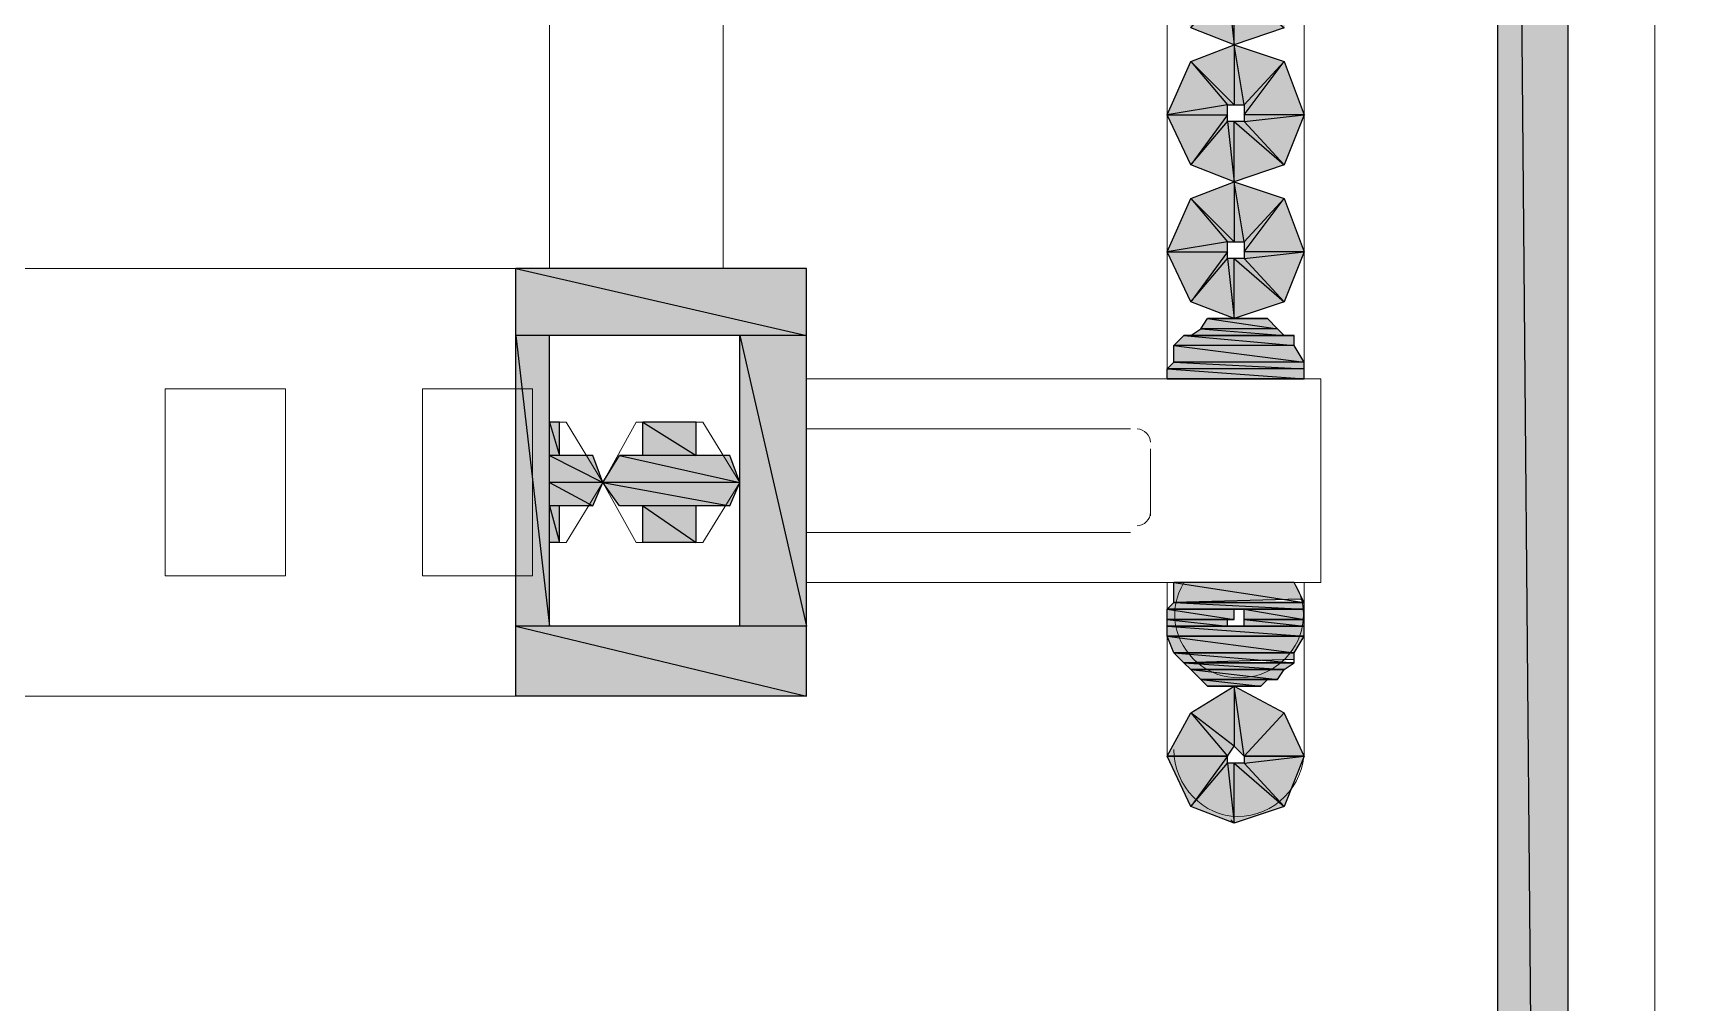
# Model space of a CAD drawing. Header units: millimetres. Extents: x 40 to 176, y -32 to 59.
# Drawn here: x 109.384 to 110.079, y 3.185 to 3.59 of the extents above; entities that cross this region are included whole.
import ezdxf

# ---------------------------------------------------------------- set-up
doc = ezdxf.new("R2010")
doc.units = ezdxf.units.MM
doc.layers.add('15 - Quadro de medição', color=6, linetype='Continuous')

msp = doc.modelspace()

# ---------------------------------------------------------------- hatches: boundary and pattern name
at = {"layer": '15 - Quadro de medição', "true_color": 0x000007}
h = msp.add_hatch(color=7, dxfattribs=at)
h.paths.add_polyline_path([(110.02542, 4.72901), (109.99609, 4.72901), (110.02542, 1.38517)])
h.paths.add_polyline_path([(109.99609, 4.72901), (110.02542, 1.38517), (109.99609, 1.38517)])
h = msp.add_hatch(color=7, dxfattribs=at)
h.paths.add_polyline_path([(109.9067, 3.59205), (109.88994, 3.61021), (109.91508, 3.613)])
h.paths.add_polyline_path([(109.88994, 3.61021), (109.91508, 3.613), (109.88994, 3.613)])
h.paths.add_polyline_path([(109.91508, 3.613), (109.88994, 3.613), (109.9067, 3.63535)])
h.paths.add_polyline_path([(109.88994, 3.613), (109.9067, 3.63535), (109.88994, 3.61719)])
h.paths.add_polyline_path([(109.9067, 3.63535), (109.88994, 3.61719), (109.88575, 3.64233)])
h.paths.add_polyline_path([(109.88994, 3.61719), (109.88575, 3.64233), (109.88575, 3.61719)])
h.paths.add_polyline_path([(109.88575, 3.64233), (109.88575, 3.61719), (109.86759, 3.63535)])
h.paths.add_polyline_path([(109.88575, 3.61719), (109.86759, 3.63535), (109.88295, 3.61719)])
h.paths.add_polyline_path([(109.86759, 3.63535), (109.88295, 3.61719), (109.85781, 3.613)])
h.paths.add_polyline_path([(109.88295, 3.61719), (109.85781, 3.613), (109.88295, 3.613)])
h.paths.add_polyline_path([(109.85781, 3.613), (109.88295, 3.613), (109.86759, 3.59205)])
h.paths.add_polyline_path([(109.88295, 3.613), (109.86759, 3.59205), (109.88295, 3.61021)])
h.paths.add_polyline_path([(109.86759, 3.59205), (109.88295, 3.61021), (109.88575, 3.58507)])
h.paths.add_polyline_path([(109.88295, 3.61021), (109.88575, 3.58507), (109.88575, 3.61021)])
h.paths.add_polyline_path([(109.88575, 3.58507), (109.88575, 3.61021), (109.9067, 3.59205)])
h.paths.add_polyline_path([(109.88575, 3.61021), (109.9067, 3.59205), (109.88994, 3.61021)])
h = msp.add_hatch(color=7, dxfattribs=at)
h.paths.add_polyline_path([(109.9067, 3.53478), (109.88994, 3.55294), (109.91508, 3.55574)])
h.paths.add_polyline_path([(109.88994, 3.55294), (109.91508, 3.55574), (109.88994, 3.55574)])
h.paths.add_polyline_path([(109.91508, 3.55574), (109.88994, 3.55574), (109.9067, 3.57808)])
h.paths.add_polyline_path([(109.88994, 3.55574), (109.9067, 3.57808), (109.88994, 3.55993)])
h.paths.add_polyline_path([(109.9067, 3.57808), (109.88994, 3.55993), (109.88575, 3.58507)])
h.paths.add_polyline_path([(109.88994, 3.55993), (109.88575, 3.58507), (109.88575, 3.55993)])
h.paths.add_polyline_path([(109.88575, 3.58507), (109.88575, 3.55993), (109.86759, 3.57808)])
h.paths.add_polyline_path([(109.88575, 3.55993), (109.86759, 3.57808), (109.88295, 3.55993)])
h.paths.add_polyline_path([(109.86759, 3.57808), (109.88295, 3.55993), (109.85781, 3.55574)])
h.paths.add_polyline_path([(109.88295, 3.55993), (109.85781, 3.55574), (109.88295, 3.55574)])
h.paths.add_polyline_path([(109.85781, 3.55574), (109.88295, 3.55574), (109.86759, 3.53478)])
h.paths.add_polyline_path([(109.88295, 3.55574), (109.86759, 3.53478), (109.88295, 3.55294)])
h.paths.add_polyline_path([(109.86759, 3.53478), (109.88295, 3.55294), (109.88575, 3.5278)])
h.paths.add_polyline_path([(109.88295, 3.55294), (109.88575, 3.5278), (109.88575, 3.55294)])
h.paths.add_polyline_path([(109.88575, 3.5278), (109.88575, 3.55294), (109.9067, 3.53478)])
h.paths.add_polyline_path([(109.88575, 3.55294), (109.9067, 3.53478), (109.88994, 3.55294)])
h = msp.add_hatch(color=7, dxfattribs=at)
h.paths.add_polyline_path([(109.9067, 3.47752), (109.88994, 3.49567), (109.91508, 3.49847)])
h.paths.add_polyline_path([(109.88994, 3.49567), (109.91508, 3.49847), (109.88994, 3.49847)])
h.paths.add_polyline_path([(109.91508, 3.49847), (109.88994, 3.49847), (109.9067, 3.52082)])
h.paths.add_polyline_path([(109.88994, 3.49847), (109.9067, 3.52082), (109.88994, 3.50266)])
h.paths.add_polyline_path([(109.9067, 3.52082), (109.88994, 3.50266), (109.88575, 3.5278)])
h.paths.add_polyline_path([(109.88994, 3.50266), (109.88575, 3.5278), (109.88575, 3.50266)])
h.paths.add_polyline_path([(109.88575, 3.5278), (109.88575, 3.50266), (109.86759, 3.52082)])
h.paths.add_polyline_path([(109.88575, 3.50266), (109.86759, 3.52082), (109.88295, 3.50266)])
h.paths.add_polyline_path([(109.86759, 3.52082), (109.88295, 3.50266), (109.85781, 3.49847)])
h.paths.add_polyline_path([(109.88295, 3.50266), (109.85781, 3.49847), (109.88295, 3.49847)])
h.paths.add_polyline_path([(109.85781, 3.49847), (109.88295, 3.49847), (109.86759, 3.47752)])
h.paths.add_polyline_path([(109.88295, 3.49847), (109.86759, 3.47752), (109.88295, 3.49567)])
h.paths.add_polyline_path([(109.86759, 3.47752), (109.88295, 3.49567), (109.88575, 3.47053)])
h.paths.add_polyline_path([(109.88295, 3.49567), (109.88575, 3.47053), (109.88575, 3.49567)])
h.paths.add_polyline_path([(109.88575, 3.47053), (109.88575, 3.49567), (109.9067, 3.47752)])
h.paths.add_polyline_path([(109.88575, 3.49567), (109.9067, 3.47752), (109.88994, 3.49567)])
h = msp.add_hatch(color=7, dxfattribs=at)
h.paths.add_polyline_path([(109.70696, 3.49148), (109.58544, 3.49148), (109.70696, 3.46355)])
h.paths.add_polyline_path([(109.58544, 3.49148), (109.70696, 3.46355), (109.58544, 3.46355)])
h = msp.add_hatch(color=7, dxfattribs=at)
h.paths.add_polyline_path([(109.9039, 3.46634), (109.87178, 3.46634), (109.9067, 3.46355)])
h.paths.add_polyline_path([(109.87178, 3.46634), (109.9067, 3.46355), (109.86759, 3.46355)])
h = msp.add_hatch(color=7, dxfattribs=at)
h.paths.add_polyline_path([(109.89971, 3.47053), (109.87457, 3.47053), (109.9039, 3.46634)])
h.paths.add_polyline_path([(109.87457, 3.47053), (109.9039, 3.46634), (109.87178, 3.46634)])
h = msp.add_hatch(color=7, dxfattribs=at)
h.paths.add_polyline_path([(109.59941, 3.46355), (109.58544, 3.46355), (109.59941, 3.34203)])
h.paths.add_polyline_path([(109.58544, 3.46355), (109.59941, 3.34203), (109.58544, 3.34203)])
h = msp.add_hatch(color=7, dxfattribs=at)
h.paths.add_polyline_path([(109.70696, 3.46355), (109.67903, 3.46355), (109.70696, 3.34203)])
h.paths.add_polyline_path([(109.67903, 3.46355), (109.70696, 3.34203), (109.67903, 3.34203)])
h = msp.add_hatch(color=7, dxfattribs=at)
h.paths.add_polyline_path([(109.91089, 3.46355), (109.86479, 3.46355), (109.91089, 3.45936)])
h.paths.add_polyline_path([(109.86479, 3.46355), (109.91089, 3.45936), (109.8606, 3.45936)])
h = msp.add_hatch(color=7, dxfattribs=at)
h.paths.add_polyline_path([(109.91089, 3.45936), (109.8606, 3.45936), (109.91508, 3.45238)])
h.paths.add_polyline_path([(109.8606, 3.45936), (109.91508, 3.45238), (109.8606, 3.45238)])
h = msp.add_hatch(color=7, dxfattribs=at)
h.paths.add_polyline_path([(109.91508, 3.45238), (109.8606, 3.45238), (109.91508, 3.44958)])
h.paths.add_polyline_path([(109.8606, 3.45238), (109.91508, 3.44958), (109.85781, 3.44958)])
h = msp.add_hatch(color=7, dxfattribs=at)
h.paths.add_polyline_path([(109.91508, 3.44958), (109.85781, 3.44958), (109.91508, 3.44539)])
h.paths.add_polyline_path([(109.85781, 3.44958), (109.91508, 3.44539), (109.85781, 3.44539)])
h.paths.add_polyline_path([(109.91508, 3.44539), (109.85781, 3.44539)])
h.paths.add_polyline_path([(109.85781, 3.44539), (109.91508, 3.44539), (109.91368, 3.44539)])
h = msp.add_hatch(color=7, dxfattribs=at)
h.paths.add_polyline_path([(109.6036, 3.42723), (109.59941, 3.42723), (109.6036, 3.41327)])
h.paths.add_polyline_path([(109.59941, 3.42723), (109.6036, 3.41327), (109.59941, 3.41327)])
h = msp.add_hatch(color=7, dxfattribs=at)
h.paths.add_polyline_path([(109.66087, 3.42723), (109.63852, 3.42723), (109.66087, 3.41327)])
h.paths.add_polyline_path([(109.63852, 3.42723), (109.66087, 3.41327), (109.63852, 3.41327)])
h = msp.add_hatch(color=7, dxfattribs=at)
h.paths.add_polyline_path([(109.61757, 3.41327), (109.59941, 3.41327), (109.62176, 3.40209)])
h.paths.add_polyline_path([(109.59941, 3.41327), (109.62176, 3.40209), (109.59941, 3.40209)])
h = msp.add_hatch(color=7, dxfattribs=at)
h.paths.add_polyline_path([(109.67484, 3.41327), (109.62874, 3.41327), (109.67903, 3.40209)])
h.paths.add_polyline_path([(109.62874, 3.41327), (109.67903, 3.40209), (109.62176, 3.40209)])
h = msp.add_hatch(color=7, dxfattribs=at)
h.paths.add_polyline_path([(109.62176, 3.40209), (109.59941, 3.40209), (109.61757, 3.39231)])
h.paths.add_polyline_path([(109.59941, 3.40209), (109.61757, 3.39231), (109.59941, 3.39231)])
h = msp.add_hatch(color=7, dxfattribs=at)
h.paths.add_polyline_path([(109.67903, 3.40209), (109.62176, 3.40209), (109.67484, 3.39231)])
h.paths.add_polyline_path([(109.62176, 3.40209), (109.67484, 3.39231), (109.62874, 3.39231)])
h = msp.add_hatch(color=7, dxfattribs=at)
h.paths.add_polyline_path([(109.6036, 3.39231), (109.59941, 3.39231), (109.6036, 3.37695)])
h.paths.add_polyline_path([(109.59941, 3.39231), (109.6036, 3.37695), (109.59941, 3.37695)])
h = msp.add_hatch(color=7, dxfattribs=at)
h.paths.add_polyline_path([(109.66087, 3.39231), (109.63852, 3.39231), (109.66087, 3.37695)])
h.paths.add_polyline_path([(109.63852, 3.39231), (109.66087, 3.37695), (109.63852, 3.37695)])
h = msp.add_hatch(color=7, dxfattribs=at)
h.paths.add_polyline_path([(109.91089, 3.36019), (109.8606, 3.36019), (109.91508, 3.35181)])
h.paths.add_polyline_path([(109.8606, 3.36019), (109.91508, 3.35181), (109.8606, 3.35181)])
h.paths.add_polyline_path([(109.91508, 3.35181), (109.8606, 3.35181)])
h.paths.add_polyline_path([(109.8606, 3.35181), (109.91508, 3.35181), (109.91368, 3.35321)])
h = msp.add_hatch(color=7, dxfattribs=at)
h.paths.add_polyline_path([(109.91508, 3.35181), (109.8606, 3.35181), (109.91508, 3.34902)])
h.paths.add_polyline_path([(109.8606, 3.35181), (109.91508, 3.34902), (109.85781, 3.34902)])
h.paths.add_polyline_path([(109.91508, 3.34902), (109.85781, 3.34902)])
h.paths.add_polyline_path([(109.85781, 3.34902), (109.91508, 3.34902), (109.91368, 3.34902)])
h.paths.add_polyline_path([(109.91508, 3.34902), (109.91368, 3.34902), (109.85781, 3.34902)])
h.paths.add_polyline_path([(109.91508, 3.34902), (109.85781, 3.34902)])
h = msp.add_hatch(color=7, dxfattribs=at)
h.paths.add_polyline_path([(109.88575, 3.34902), (109.85781, 3.34902), (109.88575, 3.34482)])
h.paths.add_polyline_path([(109.85781, 3.34902), (109.88575, 3.34482), (109.85781, 3.34482)])
h = msp.add_hatch(color=7, dxfattribs=at)
h.paths.add_polyline_path([(109.88575, 3.34902), (109.91508, 3.34902), (109.91368, 3.34902)])
h.paths.add_polyline_path([(109.91508, 3.34902), (109.91368, 3.34902), (109.88575, 3.34902)])
h = msp.add_hatch(color=7, dxfattribs=at)
h.paths.add_polyline_path([(109.91508, 3.34902), (109.88994, 3.34902), (109.91508, 3.34482)])
h.paths.add_polyline_path([(109.88994, 3.34902), (109.91508, 3.34482), (109.88994, 3.34482)])
h = msp.add_hatch(color=7, dxfattribs=at)
h.paths.add_polyline_path([(109.70696, 3.34203), (109.58544, 3.34203), (109.70696, 3.3127)])
h.paths.add_polyline_path([(109.58544, 3.34203), (109.70696, 3.3127), (109.58544, 3.3127)])
h = msp.add_hatch(color=7, dxfattribs=at)
h.paths.add_polyline_path([(109.88295, 3.34482), (109.88156, 3.34482), (109.85781, 3.34482)])
h.paths.add_polyline_path([(109.88295, 3.34482), (109.85781, 3.34482), (109.88575, 3.34482)])
h = msp.add_hatch(color=7, dxfattribs=at)
h.paths.add_polyline_path([(109.85781, 3.34482), (109.88295, 3.34482), (109.88156, 3.34482)])
h.paths.add_polyline_path([(109.88295, 3.34482), (109.88156, 3.34482), (109.85781, 3.34482)])
h = msp.add_hatch(color=7, dxfattribs=at)
h.paths.add_polyline_path([(109.85781, 3.34482), (109.88295, 3.34482), (109.88156, 3.34482)])
h.paths.add_polyline_path([(109.88295, 3.34482), (109.88156, 3.34482), (109.85781, 3.34482)])
h = msp.add_hatch(color=7, dxfattribs=at)
h.paths.add_polyline_path([(109.85781, 3.34482), (109.88295, 3.34482), (109.88156, 3.34482)])
h.paths.add_polyline_path([(109.88295, 3.34482), (109.88156, 3.34482), (109.85781, 3.34482)])
h = msp.add_hatch(color=7, dxfattribs=at)
h.paths.add_polyline_path([(109.85781, 3.34482), (109.88295, 3.34482), (109.88156, 3.34482)])
h.paths.add_polyline_path([(109.88295, 3.34482), (109.88156, 3.34482), (109.85781, 3.34482)])
h = msp.add_hatch(color=7, dxfattribs=at)
h.paths.add_polyline_path([(109.85781, 3.34482), (109.88295, 3.34482), (109.88156, 3.34482)])
h.paths.add_polyline_path([(109.88295, 3.34482), (109.88156, 3.34482), (109.85781, 3.34482)])
h = msp.add_hatch(color=7, dxfattribs=at)
h.paths.add_polyline_path([(109.88295, 3.34482), (109.85781, 3.34482), (109.88295, 3.34203)])
h.paths.add_polyline_path([(109.85781, 3.34482), (109.88295, 3.34203), (109.85781, 3.34203)])
h.paths.add_polyline_path([(109.88295, 3.34203), (109.85781, 3.34203)])
h.paths.add_polyline_path([(109.85781, 3.34203), (109.88295, 3.34203), (109.88156, 3.34203)])
h = msp.add_hatch(color=7, dxfattribs=at)
h.paths.add_polyline_path([(109.85781, 3.34203), (109.88295, 3.34203), (109.88156, 3.34203)])
h.paths.add_polyline_path([(109.88295, 3.34203), (109.88156, 3.34203), (109.85781, 3.34203)])
h = msp.add_hatch(color=7, dxfattribs=at)
h.paths.add_polyline_path([(109.85781, 3.34203), (109.88295, 3.34203), (109.88156, 3.34203)])
h.paths.add_polyline_path([(109.88295, 3.34203), (109.88156, 3.34203), (109.85781, 3.34203)])
h = msp.add_hatch(color=7, dxfattribs=at)
h.paths.add_polyline_path([(109.88575, 3.34203), (109.85781, 3.34203)])
h.paths.add_polyline_path([(109.88575, 3.34203), (109.85781, 3.34203), (109.88295, 3.34203)])
h = msp.add_hatch(color=7, dxfattribs=at)
h.paths.add_polyline_path([(109.91508, 3.34203), (109.85781, 3.34203), (109.91508, 3.33784)])
h.paths.add_polyline_path([(109.85781, 3.34203), (109.91508, 3.33784), (109.85781, 3.33784)])
h.paths.add_polyline_path([(109.91508, 3.33784), (109.85781, 3.33784)])
h.paths.add_polyline_path([(109.85781, 3.33784), (109.91508, 3.33784), (109.91368, 3.33784)])
h = msp.add_hatch(color=7, dxfattribs=at)
h.paths.add_polyline_path([(109.88575, 3.34203), (109.91508, 3.34203), (109.91368, 3.34203)])
h.paths.add_polyline_path([(109.91508, 3.34203), (109.91368, 3.34203), (109.88575, 3.34203)])
h = msp.add_hatch(color=7, dxfattribs=at)
h.paths.add_polyline_path([(109.88994, 3.34482), (109.91508, 3.34482), (109.91368, 3.34482)])
h.paths.add_polyline_path([(109.91508, 3.34482), (109.91368, 3.34482), (109.88994, 3.34482)])
h = msp.add_hatch(color=7, dxfattribs=at)
h.paths.add_polyline_path([(109.88994, 3.34482), (109.91508, 3.34482), (109.91368, 3.34482)])
h.paths.add_polyline_path([(109.91508, 3.34482), (109.91368, 3.34482), (109.88994, 3.34482)])
h = msp.add_hatch(color=7, dxfattribs=at)
h.paths.add_polyline_path([(109.88994, 3.34482), (109.91508, 3.34482), (109.91368, 3.34482)])
h.paths.add_polyline_path([(109.91508, 3.34482), (109.91368, 3.34482), (109.88994, 3.34482)])
h = msp.add_hatch(color=7, dxfattribs=at)
h.paths.add_polyline_path([(109.88994, 3.34482), (109.91508, 3.34482), (109.91368, 3.34482)])
h.paths.add_polyline_path([(109.91508, 3.34482), (109.91368, 3.34482), (109.88994, 3.34482)])
h.paths.add_polyline_path([(109.91508, 3.34482), (109.88994, 3.34482)])
h.paths.add_polyline_path([(109.88994, 3.34482), (109.91508, 3.34482), (109.91368, 3.34482)])
h = msp.add_hatch(color=7, dxfattribs=at)
h.paths.add_polyline_path([(109.88994, 3.34482), (109.91508, 3.34482), (109.91368, 3.34482)])
h.paths.add_polyline_path([(109.91508, 3.34482), (109.91368, 3.34482), (109.88994, 3.34482)])
h = msp.add_hatch(color=7, dxfattribs=at)
h.paths.add_polyline_path([(109.88994, 3.34482), (109.91508, 3.34482), (109.91368, 3.34482)])
h.paths.add_polyline_path([(109.91508, 3.34482), (109.91368, 3.34482), (109.88994, 3.34482)])
h = msp.add_hatch(color=7, dxfattribs=at)
h.paths.add_polyline_path([(109.91508, 3.34482), (109.88994, 3.34482), (109.91508, 3.34203)])
h.paths.add_polyline_path([(109.88994, 3.34482), (109.91508, 3.34203), (109.88994, 3.34203)])
h.paths.add_polyline_path([(109.91508, 3.34203), (109.88994, 3.34203)])
h.paths.add_polyline_path([(109.88994, 3.34203), (109.91508, 3.34203), (109.91368, 3.34203)])
h = msp.add_hatch(color=7, dxfattribs=at)
h.paths.add_polyline_path([(109.88994, 3.34203), (109.91508, 3.34203), (109.91368, 3.34203)])
h.paths.add_polyline_path([(109.91508, 3.34203), (109.91368, 3.34203), (109.88994, 3.34203)])
h = msp.add_hatch(color=7, dxfattribs=at)
h.paths.add_polyline_path([(109.88994, 3.34203), (109.91508, 3.34203), (109.91368, 3.34203)])
h.paths.add_polyline_path([(109.91508, 3.34203), (109.91368, 3.34203), (109.88994, 3.34203)])
h = msp.add_hatch(color=7, dxfattribs=at)
h.paths.add_polyline_path([(109.88994, 3.34203), (109.91508, 3.34203), (109.91368, 3.34203)])
h.paths.add_polyline_path([(109.91508, 3.34203), (109.91368, 3.34203), (109.88994, 3.34203)])
h = msp.add_hatch(color=7, dxfattribs=at)
h.paths.add_polyline_path([(109.88994, 3.34203), (109.91508, 3.34203), (109.91368, 3.34203)])
h.paths.add_polyline_path([(109.91508, 3.34203), (109.91368, 3.34203), (109.88994, 3.34203)])
h = msp.add_hatch(color=7, dxfattribs=at)
h.paths.add_polyline_path([(109.91508, 3.33784), (109.85781, 3.33784), (109.91089, 3.33086)])
h.paths.add_polyline_path([(109.85781, 3.33784), (109.91089, 3.33086), (109.8606, 3.33086)])
h.paths.add_polyline_path([(109.91089, 3.33086), (109.8606, 3.33086)])
h.paths.add_polyline_path([(109.8606, 3.33086), (109.91089, 3.33086)])
h = msp.add_hatch(color=7, dxfattribs=at)
h.paths.add_polyline_path([(109.91089, 3.33086), (109.8606, 3.33086), (109.91089, 3.32667)])
h.paths.add_polyline_path([(109.8606, 3.33086), (109.91089, 3.32667), (109.86479, 3.32667)])
h.paths.add_polyline_path([(109.91089, 3.32667), (109.86479, 3.32667)])
h.paths.add_polyline_path([(109.86479, 3.32667), (109.91089, 3.32667), (109.91089, 3.32806)])
h = msp.add_hatch(color=7, dxfattribs=at)
h.paths.add_polyline_path([(109.91089, 3.32667), (109.86479, 3.32667), (109.9067, 3.32387)])
h.paths.add_polyline_path([(109.86479, 3.32667), (109.9067, 3.32387), (109.86759, 3.32387)])
h.paths.add_polyline_path([(109.9067, 3.32387), (109.86759, 3.32387)])
h.paths.add_polyline_path([(109.86759, 3.32387), (109.9067, 3.32387)])
h = msp.add_hatch(color=7, dxfattribs=at)
h.paths.add_polyline_path([(109.9067, 3.32387), (109.86759, 3.32387), (109.9039, 3.31968)])
h.paths.add_polyline_path([(109.86759, 3.32387), (109.9039, 3.31968), (109.87178, 3.31968)])
h = msp.add_hatch(color=7, dxfattribs=at)
h.paths.add_polyline_path([(109.89971, 3.31968), (109.87178, 3.31968)])
h.paths.add_polyline_path([(109.89971, 3.31968), (109.87178, 3.31968), (109.9039, 3.31968)])
h = msp.add_hatch(color=7, dxfattribs=at)
h.paths.add_polyline_path([(109.89971, 3.31968), (109.87178, 3.31968), (109.89692, 3.31689)])
h.paths.add_polyline_path([(109.87178, 3.31968), (109.89692, 3.31689), (109.87457, 3.31689)])
h.paths.add_polyline_path([(109.89692, 3.31689), (109.87457, 3.31689)])
h.paths.add_polyline_path([(109.87457, 3.31689), (109.89692, 3.31689)])
h = msp.add_hatch(color=7, dxfattribs=at)
h.paths.add_polyline_path([(109.91508, 3.28756), (109.9067, 3.30572), (109.88994, 3.28756)])
h.paths.add_polyline_path([(109.9067, 3.30572), (109.88994, 3.28756), (109.88575, 3.31689)])
h.paths.add_polyline_path([(109.88994, 3.28756), (109.88575, 3.31689), (109.88575, 3.29175)])
h.paths.add_polyline_path([(109.88575, 3.31689), (109.88575, 3.29175), (109.86759, 3.30572)])
h.paths.add_polyline_path([(109.88575, 3.29175), (109.86759, 3.30572), (109.88295, 3.28756)])
h.paths.add_polyline_path([(109.86759, 3.30572), (109.88295, 3.28756), (109.85781, 3.28756)])
h = msp.add_hatch(color=7, dxfattribs=at)
h.paths.add_polyline_path([(109.85781, 3.28756), (109.88295, 3.28756), (109.86759, 3.26661)])
h.paths.add_polyline_path([(109.88295, 3.28756), (109.86759, 3.26661), (109.88295, 3.28476)])
h.paths.add_polyline_path([(109.86759, 3.26661), (109.88295, 3.28476), (109.88575, 3.25962)])
h.paths.add_polyline_path([(109.88295, 3.28476), (109.88575, 3.25962), (109.88575, 3.28476)])
h.paths.add_polyline_path([(109.88575, 3.25962), (109.88575, 3.28476), (109.9067, 3.26661)])
h.paths.add_polyline_path([(109.88575, 3.28476), (109.9067, 3.26661), (109.88994, 3.28476)])
h.paths.add_polyline_path([(109.9067, 3.26661), (109.88994, 3.28476), (109.91508, 3.28756)])
h.paths.add_polyline_path([(109.88994, 3.28476), (109.91508, 3.28756), (109.88994, 3.28756)])

# ---------------------------------------------------------------- linework, layer by layer
at = {"layer": '15 - Quadro de medição', "color": 7, "linetype": 'Continuous', "lineweight": 20, "true_color": 0x000007}
for points in [[(108.20824, 5.09357), (110.06174, 5.09357), (110.06174, 1.38517), (108.20824, 1.38517)], [(110.06174, 5.09357), (111.91384, 5.09357), (111.91384, 1.38517), (110.06174, 1.38517)], [(109.13569, 3.49148), (109.70696, 3.49148), (109.70696, 3.3127), (108.56581, 3.3127), (108.56581, 3.49148)], [(109.43878, 3.36298), (109.48907, 3.36298), (109.48907, 3.4412), (109.43878, 3.4412)], [(109.54633, 3.36298), (109.59243, 3.36298), (109.59243, 3.4412), (109.54633, 3.4412)], [(109.66366, 3.42723), (109.67903, 3.40209), (109.66366, 3.37695), (109.63573, 3.37695), (109.62176, 3.40209), (109.63573, 3.42723)]]:
    msp.add_lwpolyline(points, close=True, dxfattribs=at)
for points in [[(108.28087, 4.9511), (109.99609, 4.9511), (109.99609, 1.38517), (108.27389, 1.38517), (108.27249, 1.38657), (108.20824, 1.38517)], [(110.06174, 4.8645), (110.06174, 1.38517), (108.20824, 1.38517), (108.20824, 4.8645)], [(109.99609, 1.38517), (110.02542, 1.38517), (110.02542, 4.72901)], [(109.85781, 4.35328), (109.85781, 3.44539), (109.85781, 3.44539)], [(109.91508, 3.44539), (109.91508, 4.35328), (109.91508, 4.35328)], [(109.59941, 3.49148), (109.59941, 3.83509), (109.59941, 3.83509)], [(109.67204, 3.49148), (109.67204, 3.60323), (109.59941, 3.60323)], [(109.58544, 3.49148), (109.58544, 3.3127), (109.58544, 3.3127)], [(109.59941, 3.46355), (109.67903, 3.46355), (109.67903, 3.34203), (109.59941, 3.34203)], [(109.59941, 3.46355), (109.59941, 3.34203), (109.59941, 3.34203)], [(109.70696, 3.44539), (109.92206, 3.44539), (109.92206, 3.36019), (109.70696, 3.36019)], [(109.59941, 3.42723), (109.60639, 3.42723), (109.62176, 3.40209), (109.60639, 3.37695), (109.59941, 3.37695)], [(109.60639, 3.42723), (109.6036, 3.42723), (109.6036, 3.41327)], [(109.63852, 3.42723), (109.63852, 3.41327), (109.63852, 3.41327)], [(109.66087, 3.42723), (109.66087, 3.41327), (109.66087, 3.41327)], [(109.84245, 3.42444), (109.70696, 3.42444), (109.70696, 3.42444)], [(109.85083, 3.38812), (109.85083, 3.41606), (109.85083, 3.41606)], [(109.61757, 3.41327), (109.6036, 3.41327), (109.6036, 3.41327)], [(109.63852, 3.41327), (109.62874, 3.41327), (109.62874, 3.41327)], [(109.67484, 3.41327), (109.66087, 3.41327), (109.66087, 3.41327)], [(109.61757, 3.39231), (109.6036, 3.39231), (109.6036, 3.39231)], [(109.6036, 3.39231), (109.6036, 3.37695), (109.6036, 3.37695)], [(109.63852, 3.39231), (109.62874, 3.39231), (109.62874, 3.39231)], [(109.63852, 3.39231), (109.63852, 3.37695), (109.63852, 3.37695)], [(109.66087, 3.39231), (109.66087, 3.37695), (109.66087, 3.37695)], [(109.67484, 3.39231), (109.66087, 3.39231), (109.66087, 3.39231)], [(109.70696, 3.38114), (109.84245, 3.38114), (109.84245, 3.38114)], [(109.85781, 3.36019), (109.85781, 3.28756), (109.85781, 3.28756)], [(109.91508, 3.28756), (109.91508, 3.36019), (109.91508, 3.36019)], [(109.88575, 3.25962), (109.88435, 3.26102), (109.88435, 3.26102)]]:
    msp.add_lwpolyline(points, dxfattribs=at)
at = {"layer": '15 - Quadro de medição', "color": 7, "linetype": 'Continuous', "lineweight": -2, "true_color": 0x000007}
for points in [[(110.02542, 4.72901), (109.99609, 4.72901), (110.02542, 1.38517)], [(109.99609, 4.72901), (110.02542, 1.38517), (109.99609, 1.38517)], [(109.86759, 3.59205), (109.88295, 3.61021), (109.88575, 3.58507)], [(109.88295, 3.61021), (109.88575, 3.58507), (109.88575, 3.61021)], [(109.88575, 3.58507), (109.88575, 3.61021), (109.9067, 3.59205)], [(109.88575, 3.58507), (109.88575, 3.55993), (109.86759, 3.57808)], [(109.9067, 3.57808), (109.88994, 3.55993), (109.88575, 3.58507)], [(109.88994, 3.55993), (109.88575, 3.58507), (109.88575, 3.55993)], [(109.86759, 3.57808), (109.88295, 3.55993), (109.85781, 3.55574)], [(109.88575, 3.55993), (109.86759, 3.57808), (109.88295, 3.55993)], [(109.91508, 3.55574), (109.88994, 3.55574), (109.9067, 3.57808)], [(109.88994, 3.55574), (109.9067, 3.57808), (109.88994, 3.55993)], [(109.88295, 3.55993), (109.85781, 3.55574), (109.88295, 3.55574)], [(109.85781, 3.55574), (109.88295, 3.55574), (109.86759, 3.53478)], [(109.88295, 3.55574), (109.86759, 3.53478), (109.88295, 3.55294)], [(109.9067, 3.53478), (109.88994, 3.55294), (109.91508, 3.55574)], [(109.88994, 3.55294), (109.91508, 3.55574), (109.88994, 3.55574)], [(109.86759, 3.53478), (109.88295, 3.55294), (109.88575, 3.5278)], [(109.88295, 3.55294), (109.88575, 3.5278), (109.88575, 3.55294)], [(109.88575, 3.5278), (109.88575, 3.55294), (109.9067, 3.53478)], [(109.88575, 3.55294), (109.9067, 3.53478), (109.88994, 3.55294)], [(109.88575, 3.5278), (109.88575, 3.50266), (109.86759, 3.52082)], [(109.9067, 3.52082), (109.88994, 3.50266), (109.88575, 3.5278)], [(109.88994, 3.50266), (109.88575, 3.5278), (109.88575, 3.50266)], [(109.86759, 3.52082), (109.88295, 3.50266), (109.85781, 3.49847)], [(109.88575, 3.50266), (109.86759, 3.52082), (109.88295, 3.50266)], [(109.91508, 3.49847), (109.88994, 3.49847), (109.9067, 3.52082)], [(109.88994, 3.49847), (109.9067, 3.52082), (109.88994, 3.50266)], [(109.88295, 3.50266), (109.85781, 3.49847), (109.88295, 3.49847)], [(109.85781, 3.49847), (109.88295, 3.49847), (109.86759, 3.47752)], [(109.88295, 3.49847), (109.86759, 3.47752), (109.88295, 3.49567)], [(109.86759, 3.47752), (109.88295, 3.49567), (109.88575, 3.47053)], [(109.88295, 3.49567), (109.88575, 3.47053), (109.88575, 3.49567)], [(109.88575, 3.47053), (109.88575, 3.49567), (109.9067, 3.47752)], [(109.88575, 3.49567), (109.9067, 3.47752), (109.88994, 3.49567)], [(109.9067, 3.47752), (109.88994, 3.49567), (109.91508, 3.49847)], [(109.88994, 3.49567), (109.91508, 3.49847), (109.88994, 3.49847)], [(109.70696, 3.49148), (109.58544, 3.49148), (109.70696, 3.46355)], [(109.58544, 3.49148), (109.70696, 3.46355), (109.58544, 3.46355)], [(109.87178, 3.46634), (109.9067, 3.46355), (109.86759, 3.46355)], [(109.87457, 3.47053), (109.9039, 3.46634), (109.87178, 3.46634)], [(109.9039, 3.46634), (109.87178, 3.46634), (109.9067, 3.46355)], [(109.87876, 3.47053), (109.89971, 3.47053), (109.87457, 3.47053)], [(109.89971, 3.47053), (109.87457, 3.47053), (109.9039, 3.46634)], [(109.88295, 3.47053), (109.89273, 3.47053), (109.87876, 3.47053)], [(109.89273, 3.47053), (109.87876, 3.47053), (109.89971, 3.47053)], [(109.88994, 3.47053), (109.88295, 3.47053), (109.89273, 3.47053)], [(109.59941, 3.46355), (109.58544, 3.46355), (109.59941, 3.34203)], [(109.58544, 3.46355), (109.59941, 3.34203), (109.58544, 3.34203)], [(109.70696, 3.46355), (109.67903, 3.46355), (109.70696, 3.34203)], [(109.67903, 3.46355), (109.70696, 3.34203), (109.67903, 3.34203)], [(109.86479, 3.46355), (109.91089, 3.45936), (109.8606, 3.45936)], [(109.91089, 3.45936), (109.8606, 3.45936), (109.91508, 3.45238)], [(109.8606, 3.45936), (109.91508, 3.45238), (109.8606, 3.45238)], [(109.86759, 3.46355), (109.91089, 3.46355), (109.86479, 3.46355)], [(109.91089, 3.46355), (109.86479, 3.46355), (109.91089, 3.45936)], [(109.9067, 3.46355), (109.86759, 3.46355), (109.91089, 3.46355)], [(109.8606, 3.45238), (109.91508, 3.44958), (109.85781, 3.44958)], [(109.91508, 3.45238), (109.8606, 3.45238), (109.91508, 3.44958)], [(109.91508, 3.44958), (109.85781, 3.44958), (109.91508, 3.44539)], [(109.85781, 3.44958), (109.91508, 3.44539), (109.85781, 3.44539)], [(109.91508, 3.44539), (109.85781, 3.44539)], [(109.85781, 3.44539), (109.91508, 3.44539), (109.91368, 3.44539)], [(109.6036, 3.42723), (109.59941, 3.42723), (109.6036, 3.41327)], [(109.59941, 3.42723), (109.6036, 3.41327), (109.59941, 3.41327)], [(109.66087, 3.42723), (109.63852, 3.42723), (109.66087, 3.41327)], [(109.63852, 3.42723), (109.66087, 3.41327), (109.63852, 3.41327)], [(109.61757, 3.41327), (109.59941, 3.41327), (109.62176, 3.40209)], [(109.59941, 3.41327), (109.62176, 3.40209), (109.59941, 3.40209)], [(109.62874, 3.41327), (109.67903, 3.40209), (109.62176, 3.40209)], [(109.67484, 3.41327), (109.62874, 3.41327), (109.67903, 3.40209)], [(109.62176, 3.40209), (109.59941, 3.40209), (109.61757, 3.39231)], [(109.59941, 3.40209), (109.61757, 3.39231), (109.59941, 3.39231)], [(109.67903, 3.40209), (109.62176, 3.40209), (109.67484, 3.39231)], [(109.62176, 3.40209), (109.67484, 3.39231), (109.62874, 3.39231)], [(109.6036, 3.39231), (109.59941, 3.39231), (109.6036, 3.37695)], [(109.59941, 3.39231), (109.6036, 3.37695), (109.59941, 3.37695)], [(109.66087, 3.39231), (109.63852, 3.39231), (109.66087, 3.37695)], [(109.63852, 3.39231), (109.66087, 3.37695), (109.63852, 3.37695)], [(109.91089, 3.36019), (109.8606, 3.36019), (109.91508, 3.35181)], [(109.8606, 3.36019), (109.91508, 3.35181), (109.8606, 3.35181)], [(109.8606, 3.35181), (109.91508, 3.35181), (109.91368, 3.35321)], [(109.8606, 3.35181), (109.91508, 3.34902), (109.85781, 3.34902)], [(109.91508, 3.34902), (109.85781, 3.34902)], [(109.85781, 3.34902), (109.91508, 3.34902), (109.91368, 3.34902)], [(109.91508, 3.34902), (109.91368, 3.34902), (109.85781, 3.34902)], [(109.91508, 3.34902), (109.85781, 3.34902)], [(109.85781, 3.34902), (109.88575, 3.34902), (109.88575, 3.34902)], [(109.88575, 3.34902), (109.88575, 3.34902), (109.85781, 3.34902)], [(109.85781, 3.34902), (109.88575, 3.34902), (109.88575, 3.34902)], [(109.88575, 3.34902), (109.88575, 3.34902), (109.85781, 3.34902)], [(109.88575, 3.34902), (109.85781, 3.34902), (109.88575, 3.34482)], [(109.85781, 3.34902), (109.88575, 3.34482), (109.85781, 3.34482)], [(109.91508, 3.35181), (109.8606, 3.35181)], [(109.91508, 3.35181), (109.8606, 3.35181), (109.91508, 3.34902)], [(109.88575, 3.34902), (109.91508, 3.34902), (109.91368, 3.34902)], [(109.91508, 3.34902), (109.91368, 3.34902), (109.88575, 3.34902)], [(109.91508, 3.34902), (109.88575, 3.34902)], [(109.88575, 3.34902), (109.91508, 3.34902), (109.88994, 3.34902)], [(109.91508, 3.34902), (109.88994, 3.34902), (109.91508, 3.34482)], [(109.88994, 3.34902), (109.91508, 3.34482), (109.88994, 3.34482)], [(109.70696, 3.34203), (109.58544, 3.34203), (109.70696, 3.3127)], [(109.58544, 3.34203), (109.70696, 3.3127), (109.58544, 3.3127)], [(109.88295, 3.34482), (109.88156, 3.34482), (109.85781, 3.34482)], [(109.88295, 3.34482), (109.85781, 3.34482), (109.88575, 3.34482)], [(109.85781, 3.34482), (109.88295, 3.34482), (109.88156, 3.34482)], [(109.88295, 3.34482), (109.88156, 3.34482), (109.85781, 3.34482)], [(109.85781, 3.34482), (109.88295, 3.34482), (109.88156, 3.34482)], [(109.88295, 3.34482), (109.88156, 3.34482), (109.85781, 3.34482)], [(109.85781, 3.34482), (109.88295, 3.34482), (109.88156, 3.34482)], [(109.88295, 3.34482), (109.88156, 3.34482), (109.85781, 3.34482)], [(109.85781, 3.34482), (109.88295, 3.34482), (109.88156, 3.34482)], [(109.88295, 3.34482), (109.88156, 3.34482), (109.85781, 3.34482)], [(109.85781, 3.34482), (109.88295, 3.34482), (109.88156, 3.34482)], [(109.88295, 3.34482), (109.88156, 3.34482), (109.85781, 3.34482)], [(109.88295, 3.34482), (109.85781, 3.34482), (109.88295, 3.34203)], [(109.85781, 3.34482), (109.88295, 3.34203), (109.85781, 3.34203)], [(109.88295, 3.34203), (109.85781, 3.34203)], [(109.85781, 3.34203), (109.88295, 3.34203), (109.88156, 3.34203)], [(109.85781, 3.34203), (109.88295, 3.34203), (109.88156, 3.34203)], [(109.88295, 3.34203), (109.88156, 3.34203), (109.85781, 3.34203)], [(109.85781, 3.34203), (109.88295, 3.34203), (109.88156, 3.34203)], [(109.88295, 3.34203), (109.88156, 3.34203), (109.85781, 3.34203)], [(109.88575, 3.34203), (109.88575, 3.34203), (109.85781, 3.34203)], [(109.88575, 3.34203), (109.85781, 3.34203), (109.88295, 3.34203)], [(109.85781, 3.34203), (109.88575, 3.34203), (109.88575, 3.34203)], [(109.88575, 3.34203), (109.88575, 3.34203), (109.85781, 3.34203)], [(109.85781, 3.34203), (109.88575, 3.34203), (109.88575, 3.34203)], [(109.88575, 3.34203), (109.88575, 3.34203), (109.85781, 3.34203)], [(109.85781, 3.34203), (109.88575, 3.34203), (109.88575, 3.34203)], [(109.88575, 3.34203), (109.88575, 3.34203), (109.85781, 3.34203)], [(109.91508, 3.34203), (109.85781, 3.34203), (109.91508, 3.33784)], [(109.85781, 3.34203), (109.91508, 3.33784), (109.85781, 3.33784)], [(109.88994, 3.34203), (109.91508, 3.34203), (109.88575, 3.34203)], [(109.88575, 3.34203), (109.91508, 3.34203), (109.91368, 3.34203)], [(109.91508, 3.34203), (109.91368, 3.34203), (109.88575, 3.34203)], [(109.88994, 3.34482), (109.91508, 3.34482), (109.91368, 3.34482)], [(109.91508, 3.34482), (109.91368, 3.34482), (109.88994, 3.34482)], [(109.88994, 3.34482), (109.91508, 3.34482), (109.91368, 3.34482)], [(109.91508, 3.34482), (109.91368, 3.34482), (109.88994, 3.34482)], [(109.88994, 3.34482), (109.91508, 3.34482), (109.91368, 3.34482)], [(109.91508, 3.34482), (109.91368, 3.34482), (109.88994, 3.34482)], [(109.88994, 3.34482), (109.91508, 3.34482), (109.91368, 3.34482)], [(109.91508, 3.34482), (109.91368, 3.34482), (109.88994, 3.34482)], [(109.91508, 3.34482), (109.88994, 3.34482)], [(109.88994, 3.34482), (109.91508, 3.34482), (109.91368, 3.34482)], [(109.88994, 3.34482), (109.91508, 3.34482), (109.91368, 3.34482)], [(109.91508, 3.34482), (109.91368, 3.34482), (109.88994, 3.34482)], [(109.88994, 3.34482), (109.91508, 3.34482), (109.91368, 3.34482)], [(109.91508, 3.34482), (109.91368, 3.34482), (109.88994, 3.34482)], [(109.91508, 3.34482), (109.88994, 3.34482), (109.91508, 3.34203)], [(109.88994, 3.34482), (109.91508, 3.34203), (109.88994, 3.34203)], [(109.91508, 3.34203), (109.88994, 3.34203)], [(109.88994, 3.34203), (109.91508, 3.34203), (109.91368, 3.34203)], [(109.88994, 3.34203), (109.91508, 3.34203), (109.91368, 3.34203)], [(109.91508, 3.34203), (109.91368, 3.34203), (109.88994, 3.34203)], [(109.88994, 3.34203), (109.91508, 3.34203), (109.91368, 3.34203)], [(109.91508, 3.34203), (109.91368, 3.34203), (109.88994, 3.34203)], [(109.88994, 3.34203), (109.91508, 3.34203), (109.91368, 3.34203)], [(109.91508, 3.34203), (109.91368, 3.34203), (109.88994, 3.34203)], [(109.88994, 3.34203), (109.91508, 3.34203), (109.91368, 3.34203)], [(109.91508, 3.34203), (109.91368, 3.34203), (109.88994, 3.34203)], [(109.91508, 3.34203), (109.88994, 3.34203)], [(109.91508, 3.33784), (109.85781, 3.33784)], [(109.85781, 3.33784), (109.91508, 3.33784), (109.91368, 3.33784)], [(109.91508, 3.33784), (109.85781, 3.33784), (109.91089, 3.33086)], [(109.85781, 3.33784), (109.91089, 3.33086), (109.8606, 3.33086)], [(109.91089, 3.33086), (109.8606, 3.33086)], [(109.8606, 3.33086), (109.91089, 3.33086), (109.91089, 3.33086)], [(109.91089, 3.33086), (109.8606, 3.33086), (109.91089, 3.32667)], [(109.8606, 3.33086), (109.91089, 3.32667), (109.86479, 3.32667)], [(109.86479, 3.32667), (109.91089, 3.32667), (109.91089, 3.32806)], [(109.91089, 3.32667), (109.86479, 3.32667)], [(109.91089, 3.32667), (109.86479, 3.32667), (109.9067, 3.32387)], [(109.86479, 3.32667), (109.9067, 3.32387), (109.86759, 3.32387)], [(109.9067, 3.32387), (109.86759, 3.32387)], [(109.86759, 3.32387), (109.9067, 3.32387), (109.9067, 3.32387)], [(109.9067, 3.32387), (109.86759, 3.32387), (109.9039, 3.31968)], [(109.86759, 3.32387), (109.9039, 3.31968), (109.87178, 3.31968)], [(109.89971, 3.31968), (109.89971, 3.31968), (109.87178, 3.31968)], [(109.89971, 3.31968), (109.87178, 3.31968), (109.9039, 3.31968)], [(109.89971, 3.31968), (109.87178, 3.31968), (109.89692, 3.31689)], [(109.87178, 3.31968), (109.89692, 3.31689), (109.87457, 3.31689)], [(109.88575, 3.31689), (109.88575, 3.29175), (109.86759, 3.30572)], [(109.89692, 3.31689), (109.87457, 3.31689)], [(109.87457, 3.31689), (109.89692, 3.31689), (109.89692, 3.31689)], [(109.89692, 3.31689), (109.87457, 3.31689), (109.89273, 3.31689)], [(109.87457, 3.31689), (109.89273, 3.31689), (109.88295, 3.31689)], [(109.89273, 3.31689), (109.88295, 3.31689), (109.88575, 3.31689)], [(109.88295, 3.31689), (109.89273, 3.31689), (109.89273, 3.31689)], [(109.89273, 3.31689), (109.89273, 3.31689), (109.88295, 3.31689)], [(109.9067, 3.30572), (109.88994, 3.28756), (109.88575, 3.31689)], [(109.88994, 3.28756), (109.88575, 3.31689), (109.88575, 3.29175)], [(109.86759, 3.30572), (109.88295, 3.28756), (109.85781, 3.28756)], [(109.88575, 3.29175), (109.86759, 3.30572), (109.88295, 3.28756)], [(109.91508, 3.28756), (109.9067, 3.30572), (109.88994, 3.28756)], [(109.85781, 3.28756), (109.88295, 3.28756), (109.86759, 3.26661)], [(109.88295, 3.28756), (109.86759, 3.26661), (109.88295, 3.28476)], [(109.86759, 3.26661), (109.88295, 3.28476), (109.88575, 3.25962)], [(109.88295, 3.28476), (109.88575, 3.25962), (109.88575, 3.28476)], [(109.88575, 3.25962), (109.88575, 3.28476), (109.9067, 3.26661)], [(109.88575, 3.28476), (109.9067, 3.26661), (109.88994, 3.28476)], [(109.9067, 3.26661), (109.88994, 3.28476), (109.91508, 3.28756)], [(109.88994, 3.28476), (109.91508, 3.28756), (109.88994, 3.28756)]]:
    msp.add_lwpolyline(points, close=True, dxfattribs=at)
at = {"layer": '15 - Quadro de medição', "color": 7, "linetype": 'Continuous', "lineweight": 20, "true_color": 0x000007}
for points in [[(109.85083, 3.41885), (109.85083, 3.42165), (109.84803, 3.42444), (109.84524, 3.42444)], [(109.84524, 3.38393), (109.84803, 3.38393), (109.85083, 3.38673), (109.85083, 3.38952)], [(109.8606, 3.29035), (109.8606, 3.27499), (109.87317, 3.26242), (109.88714, 3.26242)], [(109.88714, 3.26242), (109.90251, 3.26242), (109.91508, 3.27499), (109.91508, 3.29035)]]:
    msp.add_open_spline(points, degree=3, dxfattribs=at)
msp.add_open_spline([(109.86479, 3.36019), (109.85781, 3.34902), (109.8606, 3.33505), (109.87038, 3.32667), (109.87038, 3.32667), (109.88016, 3.31829), (109.89552, 3.31829), (109.9053, 3.32667), (109.9053, 3.32667), (109.91508, 3.33505), (109.91787, 3.34902), (109.91089, 3.36019)], degree=3, knots=[0, 0, 0, 0, 0.083333, 0.083333, 0.083333, 0.083334, 0.166667, 0.166667, 0.166667, 0.166668, 1, 1, 1, 1], dxfattribs=at)

doc.saveas('drawing.dxf')
